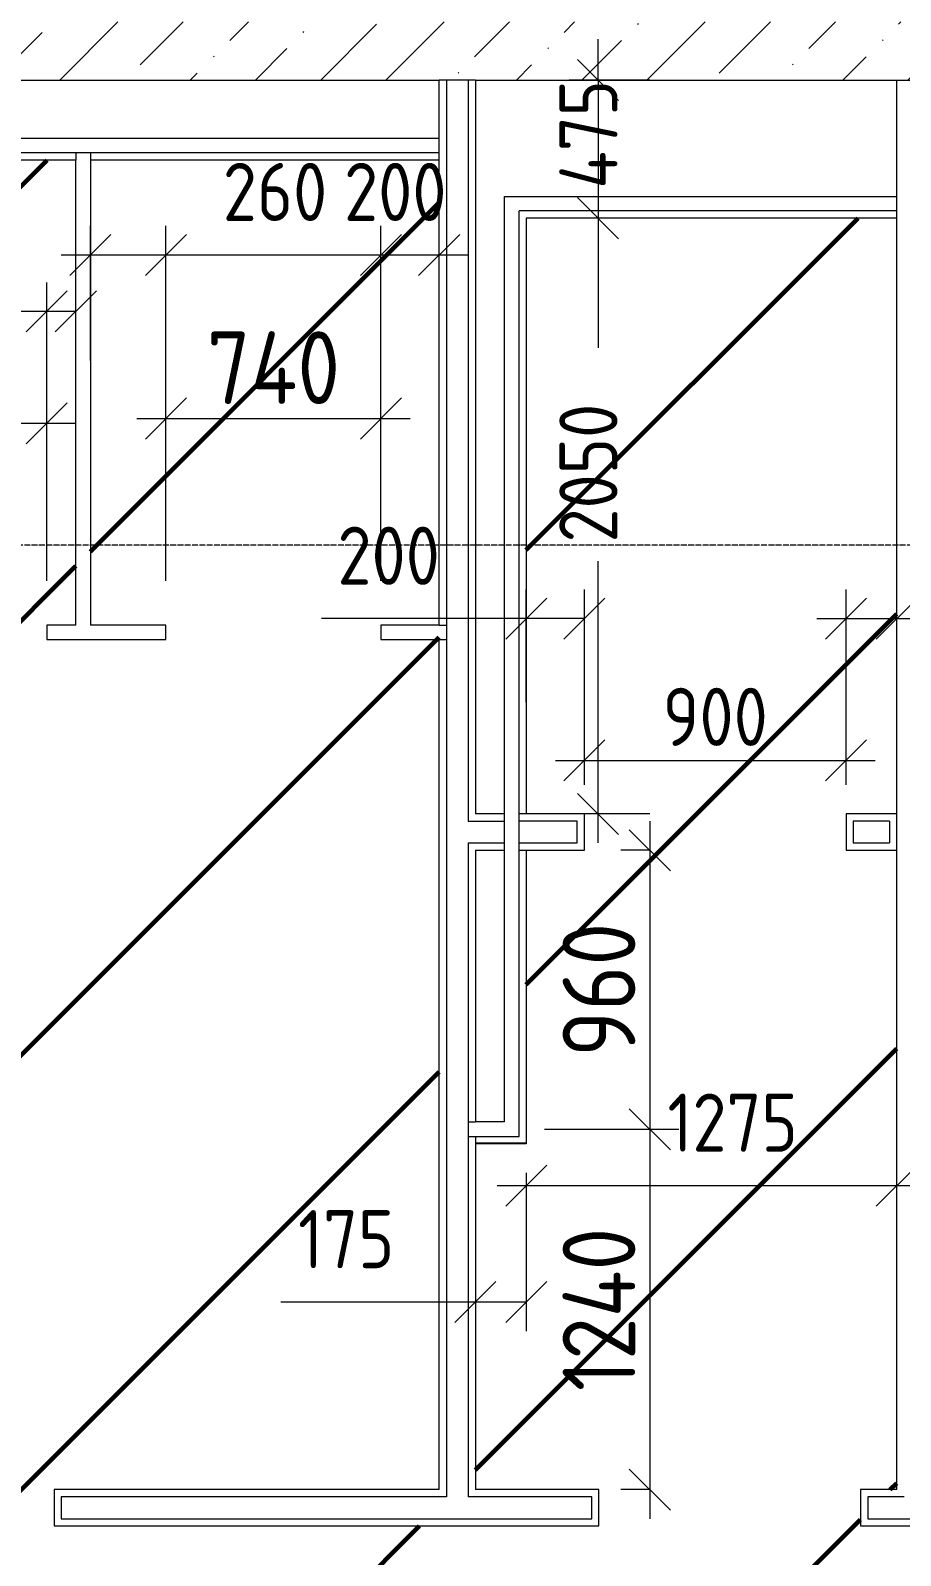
# Model space of a CAD drawing. Header units: millimetres. Extents: x -56773 to 323062, y -262288 to 76460.
# Drawn here: x -18497 to -15503, y -92021 to -86773 of the extents above; entities that cross this region are included whole.
import ezdxf

# ---------------------------------------------------------------- set-up
doc = ezdxf.new("R2010")
doc.units = ezdxf.units.MM
doc.linetypes.add('ADSK_Линия сетки', pattern=[25, 20, -2.5, 0, -2.5])
for name, color, linetype, lineweight in [('1.1) Шлифовка потолка', 5, 'Continuous', 60), ('Оси', 7, 'Continuous', 9), ('Размеры', 7, 'Continuous', 9), ('Стены внутренние', 7, 'Continuous', 18), ('Стены наружные', 7, 'Continuous', 18), ('Стены штриховка', 7, 'Continuous', 9)]:
    doc.layers.add(name, color=color, linetype=linetype, lineweight=lineweight)
doc.styles.add('GOST Common_2', font='', dxfattribs={"width": 0.9, "height": 250})
doc.styles.add('GOST Common_3', font='', dxfattribs={"width": 0.9, "height": 200})
doc.styles.get('GOST Common_2').set_extended_font_data('GOST Common')
doc.styles.get('GOST Common_3').set_extended_font_data('GOST Common')
doc.dimstyles.new('ADSK_Основной_2_0', dxfattribs={"dimscale": 304.8, "dimtxt": 201.142999, "dimasz": 0.463911, "dimexe": 0.328084, "dimexo": 0.328084, "dimgap": 0.164042, "dimtad": 1, "dimdec": 3, "dimrnd": 0.001, "dimdsep": 46, "dimtxsty": 'GOST Common_3', "dimblk1": 'OBLIQUE', "dimblk2": 'OBLIQUE', "dimsah": 1, "dimcen": 0.09, "dimdle": 0.328084, "dimazin": 2, "dimtfac": 1, "dimtdec": 4, "dimtix": 1, "dimtmove": 0, "dimatfit": 3, "dimfxl": 1, "dimtvp": 1, "dimtolj": 1, "dimtzin": 0, "dimlwd": 20, "dimlwe": 20, "dimarcsym": 2})
doc.dimstyles.new('ADSK_Основной_2_0_1', dxfattribs={"dimscale": 304.8, "dimtxt": 201.142999, "dimasz": 0.463911, "dimexe": 0.328084, "dimexo": 0.328084, "dimgap": 0.164042, "dimtad": 1, "dimdec": 3, "dimrnd": 0.001, "dimdsep": 46, "dimtxsty": 'GOST Common_3', "dimblk1": 'OBLIQUE', "dimblk2": 'OBLIQUE', "dimsah": 1, "dimcen": 0.09, "dimdle": 0.328084, "dimazin": 2, "dimtfac": 1, "dimtdec": 4, "dimtix": 1, "dimtmove": 1, "dimatfit": 3, "dimfxl": 1, "dimtvp": 1, "dimtolj": 1, "dimtzin": 0, "dimlwd": 20, "dimlwe": 20, "dimarcsym": 2})
doc.dimstyles.new('ADSK_Основной_2_0_3', dxfattribs={"dimscale": 304.8, "dimtxt": 201.142999, "dimasz": 0.463911, "dimexe": 0.328084, "dimexo": 0.328084, "dimgap": 0.164042, "dimtad": 1, "dimdec": 3, "dimrnd": 0.001, "dimdsep": 46, "dimtxsty": 'GOST Common_2', "dimblk1": 'OBLIQUE', "dimblk2": 'OBLIQUE', "dimsah": 1, "dimcen": 0.09, "dimdle": 0.328084, "dimazin": 2, "dimtfac": 1, "dimtdec": 4, "dimtix": 1, "dimtmove": 0, "dimatfit": 3, "dimfxl": 1, "dimtvp": 1, "dimtolj": 1, "dimtzin": 0, "dimlwd": 20, "dimlwe": 20, "dimarcsym": 2})

# ---------------------------------------------------------------- blocks, each defined once
blk = doc.blocks.new('_Oblique')
at = {"color": 0, "linetype": 'ByBlock', "lineweight": -2}
blk.add_line((-0.5, -0.5), (0.5, 0.5), dxfattribs=at)
blk = doc.blocks.new('*D4675')
at = {"layer": 'Defpoints', "color": 0, "transparency": 16777216}
for p in [(-16590.6, -88797.2), (-16790.6, -89185), (-16590.6, -89469.1)]:
    blk.add_point(p, dxfattribs=at)
at = {"layer": 'Размеры', "color": 0, "lineweight": 20, "transparency": 16777216}
for p, q in [((-16790.6, -89085), (-16790.6, -88697.2)), ((-16590.6, -89369.1), (-16590.6, -88697.2)), ((-16790.6, -88797.2), (-17494.9, -88797.2)), ((-16590.6, -88797.2), (-16890.6, -88797.2))]:
    blk.add_line(p, q, dxfattribs=at)
at = {"layer": 'Размеры', "color": 0, "lineweight": 20, "transparency": 16777216, "xscale": 141.4, "yscale": 141.4, "zscale": 141.4, "rotation": 180}
blk.add_blockref('_Oblique', (-16790.6, -88797.2), dxfattribs=at)
at = {"layer": 'Размеры', "color": 0, "lineweight": 20, "transparency": 16777216, "xscale": 141.4, "yscale": 141.4, "zscale": 141.4}
blk.add_blockref('_Oblique', (-16590.6, -88797.2), dxfattribs=at)
at = {"layer": 'Размеры', "color": 0, "lineweight": 9, "transparency": 16777216, "insert": (-17440.5, -88480.6), "char_height": 200, "width": 454.106, "attachment_point": 1, "line_spacing_factor": 1.022761, "style": 'GOST Common_3'}
blk.add_mtext('\\A1;200', dxfattribs=at)
blk = doc.blocks.new('*D4676')
at = {"layer": 'Defpoints', "color": 0, "transparency": 16777216}
for p in [(-15690.6, -89285), (-16590.6, -89469.1), (-15690.6, -89469.1)]:
    blk.add_point(p, dxfattribs=at)
at = {"layer": 'Размеры', "color": 0, "lineweight": 20, "transparency": 16777216}
for p, q in [((-16590.6, -89369.1), (-16590.6, -89185)), ((-15690.6, -89369.1), (-15690.6, -89185)), ((-16690.6, -89285), (-15590.6, -89285))]:
    blk.add_line(p, q, dxfattribs=at)
at = {"layer": 'Размеры', "color": 0, "lineweight": 20, "transparency": 16777216, "xscale": 141.4, "yscale": 141.4, "zscale": 141.4, "rotation": 180}
blk.add_blockref('_Oblique', (-16590.6, -89285), dxfattribs=at)
at = {"layer": 'Размеры', "color": 0, "lineweight": 20, "transparency": 16777216, "xscale": 141.4, "yscale": 141.4, "zscale": 141.4}
blk.add_blockref('_Oblique', (-15690.6, -89285), dxfattribs=at)
at = {"layer": 'Размеры', "color": 0, "lineweight": 9, "transparency": 16777216, "insert": (-16140.6, -89135), "char_height": 200, "width": 454.106, "attachment_point": 5, "style": 'GOST Common_3'}
blk.add_mtext('\\A1;900', dxfattribs=at)
blk = doc.blocks.new('*D4677')
at = {"layer": 'Defpoints', "color": 0, "transparency": 16777216}
for p in [(-15515.6, -88797.2), (-15515.6, -89185), (-15690.6, -89469.1)]:
    blk.add_point(p, dxfattribs=at)
at = {"layer": 'Размеры', "color": 0, "lineweight": 20, "transparency": 16777216}
for p, q in [((-15690.6, -89369.1), (-15690.6, -88697.2)), ((-15515.6, -89085), (-15515.6, -88697.2)), ((-15790.6, -88797.2), (-15515.6, -88797.2)), ((-15515.6, -88797.2), (-14845.7, -88797.2))]:
    blk.add_line(p, q, dxfattribs=at)
at = {"layer": 'Размеры', "color": 0, "lineweight": 20, "transparency": 16777216, "xscale": 141.4, "yscale": 141.4, "zscale": 141.4, "rotation": 180}
blk.add_blockref('_Oblique', (-15690.6, -88797.2), dxfattribs=at)
at = {"layer": 'Размеры', "color": 0, "lineweight": 20, "transparency": 16777216, "xscale": 141.4, "yscale": 141.4, "zscale": 141.4}
blk.add_blockref('_Oblique', (-15515.6, -88797.2), dxfattribs=at)
at = {"layer": 'Размеры', "color": 0, "lineweight": 9, "transparency": 16777216, "insert": (-15314.5, -88480.6), "char_height": 200, "width": 409.104, "attachment_point": 1, "line_spacing_factor": 1.022761, "style": 'GOST Common_3'}
blk.add_mtext('\\A1;175', dxfattribs=at)
blk = doc.blocks.new('*D5045')
at = {"layer": 'Defpoints', "color": 0, "transparency": 16777216}
for p in [(-18440.6, -88125), (-19180.6, -88767.1), (-18440.6, -88767.1)]:
    blk.add_point(p, dxfattribs=at)
at = {"layer": 'Размеры', "color": 0, "lineweight": 20, "transparency": 16777216}
for p, q in [((-19180.6, -88667.1), (-19180.6, -88025)), ((-18440.6, -88667.1), (-18440.6, -88025)), ((-19280.6, -88125), (-18340.6, -88125))]:
    blk.add_line(p, q, dxfattribs=at)
at = {"layer": 'Размеры', "color": 0, "lineweight": 20, "transparency": 16777216, "xscale": 141.4, "yscale": 141.4, "zscale": 141.4, "rotation": 180}
blk.add_blockref('_Oblique', (-19180.6, -88125), dxfattribs=at)
at = {"layer": 'Размеры', "color": 0, "lineweight": 20, "transparency": 16777216, "xscale": 141.4, "yscale": 141.4, "zscale": 141.4}
blk.add_blockref('_Oblique', (-18440.6, -88125), dxfattribs=at)
at = {"layer": 'Размеры', "color": 0, "lineweight": 9, "transparency": 16777216, "insert": (-18964.1, -87808.3), "char_height": 200, "width": 474.561, "attachment_point": 1, "line_spacing_factor": 1.022761, "style": 'GOST Common_3'}
blk.add_mtext('\\A1;740', dxfattribs=at)
blk = doc.blocks.new('*D5046')
at = {"layer": 'Defpoints', "color": 0, "transparency": 16777216}
for p in [(-18340.6, -87740), (-18340.6, -88203.1), (-18440.6, -88767.1)]:
    blk.add_point(p, dxfattribs=at)
at = {"layer": 'Размеры', "color": 0, "lineweight": 20, "transparency": 16777216}
for p, q in [((-18440.6, -88667.1), (-18440.6, -87640)), ((-18340.6, -88103.1), (-18340.6, -87640)), ((-18440.6, -87740), (-19110.6, -87740)), ((-18340.6, -87740), (-18540.6, -87740))]:
    blk.add_line(p, q, dxfattribs=at)
at = {"layer": 'Размеры', "color": 0, "lineweight": 20, "transparency": 16777216, "xscale": 141.4, "yscale": 141.4, "zscale": 141.4, "rotation": 180}
blk.add_blockref('_Oblique', (-18440.6, -87740), dxfattribs=at)
at = {"layer": 'Размеры', "color": 0, "lineweight": 20, "transparency": 16777216, "xscale": 141.4, "yscale": 141.4, "zscale": 141.4}
blk.add_blockref('_Oblique', (-18340.6, -87740), dxfattribs=at)
at = {"layer": 'Размеры', "color": 0, "lineweight": 9, "transparency": 16777216, "insert": (-19050.9, -87423.3), "char_height": 200, "width": 409.104, "attachment_point": 1, "line_spacing_factor": 1.022761, "style": 'GOST Common_3'}
blk.add_mtext('\\A1;100', dxfattribs=at)
blk = doc.blocks.new('*D5047')
at = {"layer": 'Defpoints', "color": 0, "transparency": 16777216}
for p in [(-18030.6, -87545.5), (-18290.6, -88008.6), (-18030.6, -88767.1)]:
    blk.add_point(p, dxfattribs=at)
at = {"layer": 'Размеры', "color": 0, "lineweight": 20, "transparency": 16777216}
for p, q in [((-18290.6, -87908.6), (-18290.6, -87445.5)), ((-18030.6, -88667.1), (-18030.6, -87445.5)), ((-18390.6, -87545.5), (-18030.6, -87545.5)), ((-18030.6, -87545.5), (-17326.4, -87545.5))]:
    blk.add_line(p, q, dxfattribs=at)
at = {"layer": 'Размеры', "color": 0, "lineweight": 20, "transparency": 16777216, "xscale": 141.4, "yscale": 141.4, "zscale": 141.4, "rotation": 180}
blk.add_blockref('_Oblique', (-18290.6, -87545.5), dxfattribs=at)
at = {"layer": 'Размеры', "color": 0, "lineweight": 20, "transparency": 16777216, "xscale": 141.4, "yscale": 141.4, "zscale": 141.4}
blk.add_blockref('_Oblique', (-18030.6, -87545.5), dxfattribs=at)
at = {"layer": 'Размеры', "color": 0, "lineweight": 9, "transparency": 16777216, "insert": (-17834.9, -87228.9), "char_height": 200, "width": 454.106, "attachment_point": 1, "line_spacing_factor": 1.022761, "style": 'GOST Common_3'}
blk.add_mtext('\\A1;260', dxfattribs=at)
blk = doc.blocks.new('*D5048')
at = {"layer": 'Defpoints', "color": 0, "transparency": 16777216}
for p in [(-17290.6, -88108.6), (-18030.6, -88767.1), (-17290.6, -88767.1)]:
    blk.add_point(p, dxfattribs=at)
at = {"layer": 'Размеры', "color": 0, "lineweight": 20, "transparency": 16777216}
for p, q in [((-18030.6, -88667.1), (-18030.6, -88008.6)), ((-17290.6, -88667.1), (-17290.6, -88008.6)), ((-18130.6, -88108.6), (-17190.6, -88108.6))]:
    blk.add_line(p, q, dxfattribs=at)
at = {"layer": 'Размеры', "color": 0, "lineweight": 20, "transparency": 16777216, "xscale": 141.4, "yscale": 141.4, "zscale": 141.4, "rotation": 180}
blk.add_blockref('_Oblique', (-18030.6, -88108.6), dxfattribs=at)
at = {"layer": 'Размеры', "color": 0, "lineweight": 20, "transparency": 16777216, "xscale": 141.4, "yscale": 141.4, "zscale": 141.4}
blk.add_blockref('_Oblique', (-17290.6, -88108.6), dxfattribs=at)
at = {"layer": 'Размеры', "color": 0, "lineweight": 9, "transparency": 16777216, "insert": (-17660.6, -87933.6), "char_height": 250, "width": 474.561, "attachment_point": 5, "style": 'GOST Common_2'}
blk.add_mtext('\\A1;740', dxfattribs=at)
blk = doc.blocks.new('*D5049')
at = {"layer": 'Defpoints', "color": 0, "transparency": 16777216}
for p in [(-17090.6, -87545.5), (-17090.6, -88008.6), (-17290.6, -88767.1)]:
    blk.add_point(p, dxfattribs=at)
at = {"layer": 'Размеры', "color": 0, "lineweight": 20, "transparency": 16777216}
for p, q in [((-17290.6, -88667.1), (-17290.6, -87445.5)), ((-17090.6, -87908.6), (-17090.6, -87445.5)), ((-17390.6, -87545.5), (-16990.6, -87545.5))]:
    blk.add_line(p, q, dxfattribs=at)
at = {"layer": 'Размеры', "color": 0, "lineweight": 20, "transparency": 16777216, "xscale": 141.4, "yscale": 141.4, "zscale": 141.4, "rotation": 180}
blk.add_blockref('_Oblique', (-17290.6, -87545.5), dxfattribs=at)
at = {"layer": 'Размеры', "color": 0, "lineweight": 20, "transparency": 16777216, "xscale": 141.4, "yscale": 141.4, "zscale": 141.4}
blk.add_blockref('_Oblique', (-17090.6, -87545.5), dxfattribs=at)
at = {"layer": 'Размеры', "color": 0, "lineweight": 9, "transparency": 16777216, "insert": (-17417.7, -87228.9), "char_height": 200, "width": 454.106, "attachment_point": 1, "line_spacing_factor": 1.022761, "style": 'GOST Common_3'}
blk.add_mtext('\\A1;200', dxfattribs=at)
blk = doc.blocks.new('*D5053')
at = {"layer": 'Defpoints', "color": 0, "transparency": 16777216}
for p in [(-16265.6, -89594.1), (-16828.1, -90554.1), (-16365.6, -90554.1)]:
    blk.add_point(p, dxfattribs=at)
at = {"layer": 'Размеры', "color": 0, "lineweight": 20, "transparency": 16777216}
for p, q in [((-16365.6, -89494.1), (-16365.6, -90654.1)), ((-16365.6, -89594.1), (-16465.6, -89594.1)), ((-16728.1, -90554.1), (-16265.6, -90554.1))]:
    blk.add_line(p, q, dxfattribs=at)
at = {"layer": 'Размеры', "color": 0, "lineweight": 20, "transparency": 16777216, "xscale": 141.4, "yscale": 141.4, "zscale": 141.4}
for p, rotation in [((-16365.6, -89594.1), 90), ((-16365.6, -90554.1), 270)]:
    blk.add_blockref('_Oblique', p, dxfattribs=dict(at, rotation=rotation))
at = {"layer": 'Размеры', "color": 0, "lineweight": 9, "transparency": 16777216, "insert": (-16540.6, -90074.1), "char_height": 250, "width": 454.106, "attachment_point": 5, "rotation": 90, "style": 'GOST Common_2'}
blk.add_mtext('\\A1;960', dxfattribs=at)
blk = doc.blocks.new('*D5054')
at = {"layer": 'Defpoints', "color": 0, "transparency": 16777216}
for p in [(-16828.1, -90554.1), (-16365.6, -91794.1), (-16265.6, -91794.1)]:
    blk.add_point(p, dxfattribs=at)
at = {"layer": 'Размеры', "color": 0, "lineweight": 20, "transparency": 16777216}
for p, q in [((-16365.6, -90454.1), (-16365.6, -91894.1)), ((-16728.1, -90554.1), (-16265.6, -90554.1)), ((-16365.6, -91794.1), (-16465.6, -91794.1))]:
    blk.add_line(p, q, dxfattribs=at)
at = {"layer": 'Размеры', "color": 0, "lineweight": 20, "transparency": 16777216, "xscale": 141.4, "yscale": 141.4, "zscale": 141.4}
for p, rotation in [((-16365.6, -90554.1), 90), ((-16365.6, -91794.1), 270)]:
    blk.add_blockref('_Oblique', p, dxfattribs=dict(at, rotation=rotation))
at = {"layer": 'Размеры', "color": 0, "lineweight": 9, "transparency": 16777216, "insert": (-16540.6, -91174.1), "char_height": 250, "width": 580.928, "attachment_point": 5, "rotation": 90, "style": 'GOST Common_2'}
blk.add_mtext('\\A1;1240', dxfattribs=at)
blk = doc.blocks.new('*D5055')
at = {"layer": 'Defpoints', "color": 0, "transparency": 16777216}
for p in [(-16265.6, -86944.1), (-16543.6, -87419.1), (-16265.6, -87419.1)]:
    blk.add_point(p, dxfattribs=at)
at = {"layer": 'Размеры', "color": 0, "lineweight": 20, "transparency": 16777216}
for p, q in [((-16543.6, -86944.1), (-16543.6, -86802.7)), ((-16365.6, -86944.1), (-16643.6, -86944.1)), ((-16543.6, -86944.1), (-16543.6, -87419.1)), ((-16365.6, -87419.1), (-16643.6, -87419.1)), ((-16543.6, -87419.1), (-16543.6, -87560.5))]:
    blk.add_line(p, q, dxfattribs=at)
at = {"layer": 'Размеры', "color": 0, "lineweight": 20, "transparency": 16777216, "xscale": 141.4, "yscale": 141.4, "zscale": 141.4}
for p, rotation in [((-16543.6, -86944.1), 270), ((-16543.6, -87419.1), 90)]:
    blk.add_blockref('_Oblique', p, dxfattribs=dict(at, rotation=rotation))
at = {"layer": 'Размеры', "color": 0, "lineweight": 9, "transparency": 16777216, "insert": (-16677, -87317.8), "char_height": 200, "width": 474.561, "attachment_point": 1, "rotation": 90, "line_spacing_factor": 1.022761, "style": 'GOST Common_3'}
blk.add_mtext('\\A1;475', dxfattribs=at)
blk = doc.blocks.new('*D5056')
at = {"layer": 'Defpoints', "color": 0, "transparency": 16777216}
for p in [(-16265.6, -87419.1), (-16543.6, -89469.1), (-16265.6, -89469.1)]:
    blk.add_point(p, dxfattribs=at)
at = {"layer": 'Размеры', "color": 0, "lineweight": 20, "transparency": 16777216}
for p, q in [((-16543.6, -87319.1), (-16543.6, -87865.3)), ((-16365.6, -87419.1), (-16643.6, -87419.1)), ((-16543.6, -89569.1), (-16543.6, -88599.6)), ((-16365.6, -89469.1), (-16643.6, -89469.1))]:
    blk.add_line(p, q, dxfattribs=at)
at = {"layer": 'Размеры', "color": 0, "lineweight": 20, "transparency": 16777216, "xscale": 141.4, "yscale": 141.4, "zscale": 141.4}
for p, rotation in [((-16543.6, -87419.1), 90), ((-16543.6, -89469.1), 270)]:
    blk.add_blockref('_Oblique', p, dxfattribs=dict(at, rotation=rotation))
at = {"layer": 'Размеры', "color": 0, "lineweight": 9, "transparency": 16777216, "insert": (-16677, -88535.2), "char_height": 200, "width": 605.475, "attachment_point": 1, "rotation": 90, "line_spacing_factor": 1.022761, "style": 'GOST Common_3'}
blk.add_mtext('\\A1;2050', dxfattribs=at)
blk = doc.blocks.new('*D5057')
at = {"layer": 'Defpoints', "color": 0, "transparency": 16777216}
for p in [(-16790.6, -90604.1), (-16965.6, -90826.1), (-16790.6, -91148.9)]:
    blk.add_point(p, dxfattribs=at)
at = {"layer": 'Размеры', "color": 0, "lineweight": 20, "transparency": 16777216}
for p, q in [((-16790.6, -90704.1), (-16790.6, -91248.9)), ((-16965.6, -90926.1), (-16965.6, -91248.9)), ((-16965.6, -91148.9), (-17635.6, -91148.9)), ((-16790.6, -91148.9), (-17065.6, -91148.9))]:
    blk.add_line(p, q, dxfattribs=at)
at = {"layer": 'Размеры', "color": 0, "lineweight": 20, "transparency": 16777216, "xscale": 141.4, "yscale": 141.4, "zscale": 141.4, "rotation": 180}
blk.add_blockref('_Oblique', (-16965.6, -91148.9), dxfattribs=at)
at = {"layer": 'Размеры', "color": 0, "lineweight": 20, "transparency": 16777216, "xscale": 141.4, "yscale": 141.4, "zscale": 141.4}
blk.add_blockref('_Oblique', (-16790.6, -91148.9), dxfattribs=at)
at = {"layer": 'Размеры', "color": 0, "lineweight": 9, "transparency": 16777216, "insert": (-17575.9, -90832.2), "char_height": 200, "width": 409.104, "attachment_point": 1, "line_spacing_factor": 1.022761, "style": 'GOST Common_3'}
blk.add_mtext('\\A1;175', dxfattribs=at)
blk = doc.blocks.new('*D5058')
at = {"layer": 'Defpoints', "color": 0, "transparency": 16777216}
for p in [(-16790.6, -90604.1), (-15515.6, -90748.1), (-15515.6, -90826.1)]:
    blk.add_point(p, dxfattribs=at)
at = {"layer": 'Размеры', "color": 0, "lineweight": 20, "transparency": 16777216}
for p, q in [((-15515.6, -90726.1), (-15515.6, -90648.1)), ((-16790.6, -90704.1), (-16790.6, -90848.1)), ((-16890.6, -90748.1), (-15415.6, -90748.1))]:
    blk.add_line(p, q, dxfattribs=at)
at = {"layer": 'Размеры', "color": 0, "lineweight": 20, "transparency": 16777216, "xscale": 141.4, "yscale": 141.4, "zscale": 141.4, "rotation": 180}
blk.add_blockref('_Oblique', (-16790.6, -90748.1), dxfattribs=at)
at = {"layer": 'Размеры', "color": 0, "lineweight": 20, "transparency": 16777216, "xscale": 141.4, "yscale": 141.4, "zscale": 141.4}
blk.add_blockref('_Oblique', (-15515.6, -90748.1), dxfattribs=at)
at = {"layer": 'Размеры', "color": 0, "lineweight": 9, "transparency": 16777216, "insert": (-16305, -90431.4), "char_height": 200, "width": 560.473, "attachment_point": 1, "line_spacing_factor": 1.022761, "style": 'GOST Common_3'}
blk.add_mtext('\\A1;1275', dxfattribs=at)

msp = doc.modelspace()

# ---------------------------------------------------------------- hatches: boundary and pattern name
at = {"layer": '1.1) Шлифовка потолка', "transparency": 33554687}
h = msp.add_hatch(dxfattribs=at)
h.set_pattern_fill('ANSI31', color=5, scale=333)
h.paths.add_polyline_path([(-13865.6385, -94444.0666), (-17974.3118, -94444.0666), (-17974.3118, -96144.5668), (-9494.6682, -96144.5668), (-9494.6682, -88769.0666), (-9765.6385, -88769.0666), (-9765.6385, -87089.0666), (-9640.6385, -87089.0666), (-9640.6385, -87214.0666), (-9494.6682, -87214.0666), (-9494.6682, -86322.0979), (-12890.6385, -86322.0979), (-12890.6385, -86944.0666), (-12890.6385, -87119.0666), (-13015.6385, -87119.0666), (-13015.6385, -86944.0666), (-15390.6385, -86944.0666), (-15390.6385, -88919.0666), (-13815.6385, -88919.0666), (-13815.6385, -88319.0666), (-13015.6385, -88319.0666), (-13015.6385, -88019.0666), (-12890.6385, -88019.0666), (-12890.6385, -91919.0666), (-13140.6385, -91919.0666), (-13140.6385, -91794.0666), (-13015.6385, -91794.0666), (-13015.6385, -89319.0666), (-15215.6385, -89319.0666), (-15215.6385, -91794.0666), (-14340.6385, -91794.0666), (-14340.6385, -91919.0666), (-15640.6385, -91919.0666), (-15640.6385, -91794.0666), (-15515.6385, -91794.0666), (-15515.6385, -89594.0666), (-15690.6385, -89594.0666), (-15690.6385, -89469.0666), (-15515.6385, -89469.0666), (-15515.6385, -87419.0666), (-16790.6385, -87419.0666), (-16790.6385, -89469.0666), (-16590.6385, -89469.0666), (-16590.6385, -89594.0666), (-16790.6385, -89594.0666), (-16790.6385, -90601.0383), (-16790.6385, -90604.0666), (-16965.6385, -90604.0666), (-16965.6385, -91794.0666), (-16540.6385, -91794.0666), (-16540.6385, -91919.0666), (-17974.3118, -91919.0666), (-17974.3118, -94319.0666), (-13015.6385, -94319.0666), (-13015.6385, -95919.0666), (-13140.6385, -95919.0666), (-13140.6385, -95819.0666), (-13865.6385, -95819.0666)])
h = msp.add_hatch(dxfattribs=at)
h.set_pattern_fill('ANSI31', color=5, scale=333)
h.paths.add_polyline_path([(-17974.3118, -91919.0666), (-18415.6385, -91919.0666), (-18415.6385, -91794.0666), (-17090.6385, -91794.0666), (-17090.6385, -87219.0666), (-18290.6385, -87219.0666), (-18290.6385, -88819.0666), (-18030.6385, -88819.0666), (-18030.6385, -88869.0666), (-18440.6385, -88869.0666), (-18440.6385, -88819.0666), (-18340.6385, -88819.0666), (-18340.6385, -87219.0666), (-19540.6385, -87219.0666), (-19540.6385, -88344.0666), (-19390.6385, -88344.0666), (-19390.6385, -88744.0666), (-19540.6385, -88744.0666), (-19540.6385, -88819.0666), (-19180.6385, -88819.0666), (-19180.6385, -88869.0666), (-19540.6385, -88869.0666), (-19540.6385, -89344.0666), (-19540.6385, -90994.0666), (-19540.6385, -91794.0666), (-19315.6385, -91794.0666), (-19315.6385, -91919.0666), (-19540.6385, -91919.0666), (-19540.6385, -92144.0666), (-19540.6385, -93794.0666), (-19540.6385, -94319.0666), (-17974.3118, -94319.0666)])
at = {"layer": 'Стены наружные', "lineweight": 9}
h = msp.add_hatch(dxfattribs=at)
h.set_pattern_fill('FP_2', color=256, style=0, pattern_type=2)
h.set_pattern_definition([(45, (9.36, -97949.04), (84.1895, 308.696), [396.875, -79.375, 3.353, -76.022])])
h.paths.add_polyline_path([(-13168.0514, -86944.0666), (-13090.6385, -86944.0666), (-13090.6385, -86744.0666), (-21290.6385, -86744.0666), (-21290.6385, -86944.0666), (-15390.6385, -86944.0666)])

# ---------------------------------------------------------------- linework, layer by layer
at = {"layer": 'Оси', "linetype": 'ADSK_Линия сетки', "lineweight": 5}
msp.add_line((62525.08, -88544.0666), (-25230.7352, -88544.0666), dxfattribs=at)
at = {"layer": 'Стены внутренние', "lineweight": 5}
for p, q in [((-17090.6385, -88819.0666), (-17090.6385, -86944.0666)), ((-16965.6385, -86944.0666), (-16965.6385, -89469.0666)), ((-15515.6385, -91794.0666), (-15515.6385, -86944.0666)), ((-19540.6385, -87144.0666), (-17090.6385, -87144.0666)), ((-18340.6385, -87219.0666), (-19540.6385, -87219.0666)), ((-18340.6385, -88819.0666), (-18340.6385, -87219.0666)), ((-17090.6385, -87219.0666), (-18290.6385, -87219.0666)), ((-18290.6385, -87219.0666), (-18290.6385, -88819.0666)), ((-16865.6385, -89469.0666), (-16865.6385, -87344.0666)), ((-16865.6385, -87344.0666), (-15515.6385, -87344.0666)), ((-16790.6385, -87419.0666), (-16790.6385, -89469.0666)), ((-15515.6385, -87419.0666), (-16790.6385, -87419.0666)), ((-18340.6385, -88819.0666), (-18440.6385, -88819.0666)), ((-18440.6385, -88819.0666), (-18440.6385, -88869.0666)), ((-18030.6385, -88819.0666), (-18290.6385, -88819.0666)), ((-18030.6385, -88869.0666), (-18030.6385, -88819.0666)), ((-17090.6385, -88819.0666), (-17290.6385, -88819.0666)), ((-17290.6385, -88819.0666), (-17290.6385, -88869.0666)), ((-18440.6385, -88869.0666), (-18030.6385, -88869.0666)), ((-17290.6385, -88869.0666), (-17090.6385, -88869.0666)), ((-17090.6385, -91794.0666), (-17090.6385, -88869.0666)), ((-16865.6385, -89469.0666), (-16965.6385, -89469.0666)), ((-16590.6385, -89469.0666), (-16790.6385, -89469.0666)), ((-16590.6385, -89594.0666), (-16590.6385, -89469.0666)), ((-15515.6385, -89469.0666), (-15690.6385, -89469.0666)), ((-15690.6385, -89469.0666), (-15690.6385, -89594.0666)), ((-16965.6385, -89594.0666), (-16965.6385, -90529.0666)), ((-16965.6385, -89594.0666), (-16865.6385, -89594.0666)), ((-16865.6385, -90529.0666), (-16865.6385, -89594.0666)), ((-16790.6385, -89594.0666), (-16590.6385, -89594.0666)), ((-16790.6385, -89594.0666), (-16790.6385, -90601.0383)), ((-15690.6385, -89594.0666), (-15515.6385, -89594.0666)), ((-16865.6385, -90529.0666), (-16965.6385, -90529.0666)), ((-16965.6385, -90601.0383), (-16965.6385, -91794.0666)), ((-16965.6385, -90601.0383), (-16790.6385, -90601.0383)), ((-16790.6385, -90604.0666), (-16965.6385, -90604.0666)), ((-16790.6385, -90601.0383), (-16790.6385, -90604.0666)), ((-17090.6385, -91794.0666), (-18415.6385, -91794.0666)), ((-18415.6385, -91794.0666), (-18415.6385, -91919.0666)), ((-16540.6385, -91794.0666), (-16965.6385, -91794.0666)), ((-16540.6385, -91919.0666), (-16540.6385, -91794.0666)), ((-15515.6385, -91794.0666), (-15640.6385, -91794.0666)), ((-15640.6385, -91794.0666), (-15640.6385, -91919.0666)), ((-18415.6385, -91919.0666), (-16540.6385, -91919.0666)), ((-15640.6385, -91919.0666), (-14340.6385, -91919.0666))]:
    msp.add_line(p, q, dxfattribs=at)
at = {"layer": 'Стены наружные', "lineweight": 9}
for p, q in [((-19540.6385, -86944.0666), (-17090.6385, -86944.0666)), ((-16965.6385, -86944.0666), (-15515.6385, -86944.0666))]:
    msp.add_line(p, q, dxfattribs=at)
at = {"layer": 'Стены штриховка', "lineweight": 9}
for p, q in [((-16965.6385, -86944.0666), (-17090.6385, -86944.0666)), ((-17065.6385, -86944.0666), (-17065.6385, -91819.0666)), ((-16990.6385, -86944.0666), (-16990.6385, -89494.0666)), ((-15515.6385, -86944.0666), (-15390.6385, -86944.0666)), ((-17090.6385, -87194.0666), (-19540.6385, -87194.0666)), ((-18340.6385, -87194.0666), (-18340.6385, -87219.0666)), ((-18290.6385, -87194.0666), (-18290.6385, -87219.0666)), ((-16815.6385, -90579.0666), (-16815.6385, -87394.0666)), ((-15515.6385, -87394.0666), (-16815.6385, -87394.0666)), ((-17090.6385, -88819.0666), (-17065.6385, -88819.0666)), ((-17090.6385, -88869.0666), (-17065.6385, -88869.0666)), ((-16990.6385, -89494.0666), (-16865.6385, -89494.0666)), ((-16865.6385, -89594.0666), (-16865.6385, -89469.0666)), ((-16790.6385, -89469.0666), (-16815.6385, -89469.0666)), ((-16615.6385, -89494.0666), (-16815.6385, -89494.0666)), ((-16615.6385, -89569.0666), (-16615.6385, -89494.0666)), ((-15665.6385, -89494.0666), (-15665.6385, -89569.0666)), ((-15540.6385, -89494.0666), (-15665.6385, -89494.0666)), ((-15540.6385, -89494.0666), (-15540.6385, -89569.0666)), ((-16990.6385, -89569.0666), (-16990.6385, -91819.0666)), ((-16990.6385, -89569.0666), (-16865.6385, -89569.0666)), ((-16815.6385, -89569.0666), (-16615.6385, -89569.0666)), ((-15665.6385, -89569.0666), (-15540.6385, -89569.0666)), ((-16815.6385, -89594.0666), (-16790.6385, -89594.0666)), ((-16990.6385, -90529.0666), (-16965.6385, -90529.0666)), ((-16990.6385, -90579.0666), (-16815.6385, -90579.0666)), ((-16965.6385, -90579.0666), (-16965.6385, -90601.0383)), ((-17065.6385, -91819.0666), (-18390.6385, -91819.0666)), ((-18390.6385, -91819.0666), (-18390.6385, -91894.0666)), ((-16565.6385, -91819.0666), (-16990.6385, -91819.0666)), ((-16565.6385, -91894.0666), (-16565.6385, -91819.0666)), ((-15490.6385, -91819.0666), (-15615.6385, -91819.0666)), ((-15615.6385, -91819.0666), (-15615.6385, -91894.0666)), ((-18390.6385, -91894.0666), (-16565.6385, -91894.0666)), ((-15615.6385, -91894.0666), (-14365.6385, -91894.0666))]:
    msp.add_line(p, q, dxfattribs=at)

# ---------------------------------------------------------------- dimensions: what is measured, and where the dimension line sits
at = {"layer": 'Размеры', "lineweight": 9}
for base, p1, p2, override, picture, middle in [((-16543.648, -87419.0666), (-16265.6307, -86944.0666), (-16265.6307, -87419.0666), {"dimpost": '<>', "dimfxl": 475}, '*D5055', (-16543.648, -87080.5687)), ((-16543.648, -89469.0666), (-16265.6307, -87419.0666), (-16265.6307, -89469.0666), {"dimpost": '<>', "dimfxl": 2050}, '*D5056', (-16543.648, -88232.4746))]:
    dim = msp.add_linear_dim(base=base, p1=p1, p2=p2, angle=90, dimstyle='ADSK_Основной_2_0', override=override, dxfattribs=at)
    dim.commit()
    dim.dimension.update_dxf_attribs({"geometry": picture, "text_midpoint": middle, "dimtype": 160, "text_rotation": 90})
for base, p1, p2, override, picture, middle in [((-18030.6385, -87545.5377), (-18290.6385, -88008.5741), (-18030.6385, -88767.0666), {"dimpost": '<>', "dimfxl": 801.817169}, '*D5047', (-17607.8099, -87545.5377)), ((-17090.6385, -87545.5377), (-17290.6385, -88767.0666), (-17090.6385, -88008.5741), {"dimpost": '<>', "dimfxl": 784.417474}, '*D5049', (-17190.6385, -87545.5377)), ((-18340.6385, -87740.0154), (-18440.6385, -88767.0666), (-18340.6385, -88203.0518), {"dimpost": '<>', "dimfxl": 572.811222}, '*D5046', (-18846.3242, -87740.0154)), ((-18440.6385, -88125.0043), (-19180.6385, -88767.0666), (-18440.6385, -88767.0666), {"dimpost": '<>', "dimfxl": 740}, '*D5045', (-18726.8566, -88125.0043)), ((-16590.6385, -88797.2417), (-16790.6385, -89185.05), (-16590.6385, -89469.0666), {"dimpost": '<>', "dimfxl": 347.369313}, '*D4675', (-17213.4671, -88797.2417)), ((-15515.6385, -88797.2417), (-15690.6385, -89469.0666), (-15515.6385, -89185.05), {"dimpost": '<>', "dimfxl": 333.602217}, '*D4677', (-15109.9528, -88797.2417)), ((-15515.6385, -90748.0703), (-16790.6385, -90604.0666), (-15515.6385, -90826.1177), {"dimpost": '<>', "dimfxl": 1294.191524}, '*D5058', (-16024.7879, -90748.0703)), ((-16790.6385, -91148.8927), (-16965.6385, -90826.1177), (-16790.6385, -90604.0666), {"dimpost": '<>', "dimfxl": 282.721949}, '*D5057', (-17371.3242, -91148.8927))]:
    dim = msp.add_linear_dim(base=base, p1=p1, p2=p2, dimstyle='ADSK_Основной_2_0', override=override, dxfattribs=at)
    dim.commit()
    dim.dimension.update_dxf_attribs({"geometry": picture, "text_midpoint": middle, "dimtype": 160})
for base, p1, p2, dimstyle, override, picture, middle in [((-17290.6385, -88108.559), (-18030.6385, -88767.0666), (-17290.6385, -88767.0666), 'ADSK_Основной_2_0_3', {"dimpost": '<>', "dimfxl": 740}, '*D5048', (-17660.6385, -87933.559)), ((-15690.6385, -89285.0349), (-16590.6385, -89469.0666), (-15690.6385, -89469.0666), 'ADSK_Основной_2_0_1', {"dimpost": '<>', "dimfxl": 900}, '*D4676', (-16140.6385, -89135.0349))]:
    dim = msp.add_linear_dim(base=base, p1=p1, p2=p2, dimstyle=dimstyle, override=override, dxfattribs=at)
    dim.commit()
    dim.dimension.update_dxf_attribs({"geometry": picture, "text_midpoint": middle})
for base, p1, p2, override, picture, middle in [((-16365.6156, -90554.0666), (-16265.6307, -89594.0666), (-16828.1385, -90554.0666), {"dimpost": '<>', "dimfxl": 1112.661219}, '*D5053', (-16540.6156, -90074.0666)), ((-16365.6156, -91794.0666), (-16828.1385, -90554.0666), (-16265.6307, -91794.0666), {"dimpost": '<>', "dimfxl": 1361.62219}, '*D5054', (-16540.6156, -91174.0666))]:
    dim = msp.add_linear_dim(base=base, p1=p1, p2=p2, angle=90, dimstyle='ADSK_Основной_2_0_3', override=override, dxfattribs=at)
    dim.commit()
    dim.dimension.update_dxf_attribs({"geometry": picture, "text_midpoint": middle})

doc.saveas('drawing.dxf')
